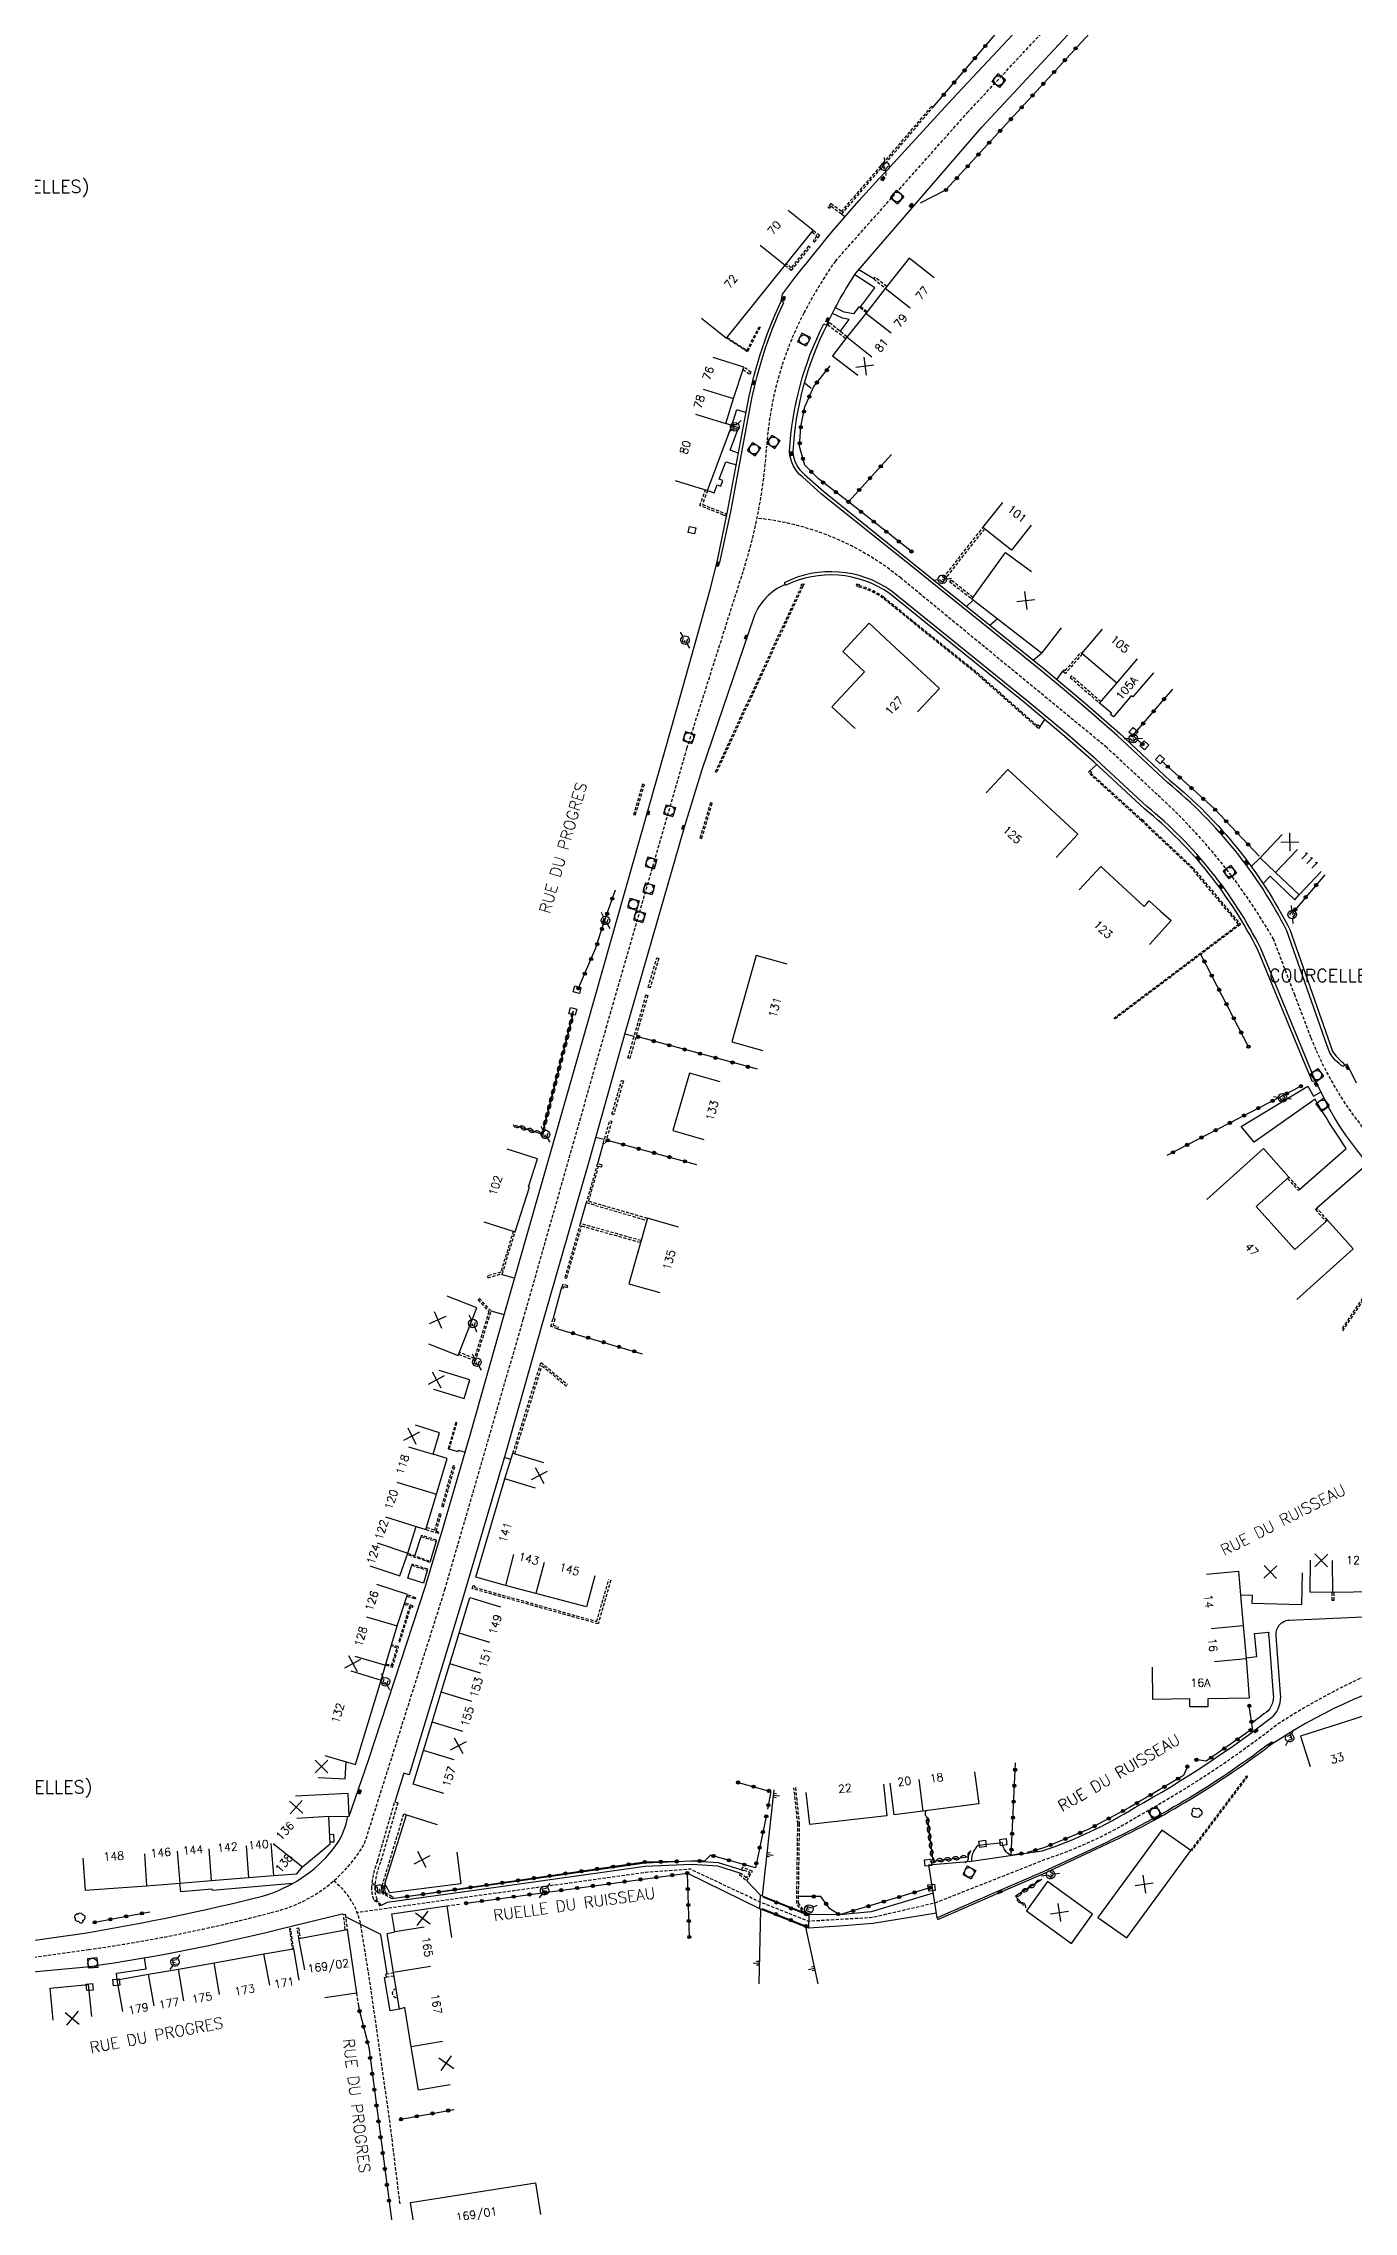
# Model space of a CAD drawing. Header units: millimetres. Extents: x 150000 to 151001, y 125999 to 127001.
# Drawn here: x 150544.7 to 150749.5, y 126170.7 to 126509.4 of the extents above; entities that cross this region are included whole.
import ezdxf
from ezdxf.enums import TextEntityAlignment as Align

# ---------------------------------------------------------------- set-up
doc = ezdxf.new("R2010")
doc.units = ezdxf.units.MM
doc.linetypes.add('DASHED', pattern=[0.75, 0.5, -0.25])
doc.layers.get('0').update_dxf_attribs({"linetype": 'CONTINUOUS'})
for name, color, linetype in [('W0001', 6, 'DASHED'), ('W0008', 7, 'CONTINUOUS'), ('W0100', 7, 'CONTINUOUS'), ('W0112', 1, 'DASHED'), ('W0211', 2, 'CONTINUOUS'), ('W0300', 7, 'CONTINUOUS'), ('W0310', 3, 'CONTINUOUS'), ('W0322', 7, 'CONTINUOUS'), ('W0334', 7, 'CONTINUOUS'), ('W0400', 7, 'CONTINUOUS'), ('W0420', 7, 'CONTINUOUS'), ('W0471', 7, 'CONTINUOUS'), ('W0980', 7, 'CONTINUOUS'), ('W0989', 7, 'CONTINUOUS'), ('W0991', 7, 'CONTINUOUS'), ('W1102', 7, 'CONTINUOUS')]:
    doc.layers.add(name, color=color, linetype=linetype)
doc.styles.get("Standard").update_dxf_attribs({"font": 'romans.shx', "width": 0.85})

# ---------------------------------------------------------------- blocks, each defined once
blk = doc.blocks.new('t991o')
at = {"color": 0, "linetype": 'Continuous'}
for p, q in [((-1, 1), (1, -1)), ((-1, -1), (1, 1))]:
    blk.add_line(p, q, dxfattribs=at)
blk = doc.blocks.new('t322o')
at = {"color": 0, "linetype": 'Continuous'}
for radius in [0.25, 0.15]:
    blk.add_circle((0, 0), radius, dxfattribs=at)
blk = doc.blocks.new('T471')
for p, q in [((-0.333334, 0.333334), (-0.333334, -0.333334)), ((-0.333334, 0.333334), (0.333334, 0.333334)), ((-0.333334, 0), (0, 0)), ((0.500001, 0.500001), (1.000002, 1.000002)), ((-0.500001, -0.500001), (-1.000002, -1.000002)), ((-0.333334, -0.333334), (0.333334, -0.333334))]:
    blk.add_line(p, q)
blk.add_ellipse((0, 0), major_axis=(0.471405, 0.471405), ratio=1, start_param=5.4977871438, end_param=11.780972451)
blk = doc.blocks.new('T420')
for p, q in [((0.75, 0.75), (-0.75, 0.75)), ((-0.75, 0.75), (-0.75, -0.75)), ((0.75, 0.75), (0.75, -0.75)), ((0.75, -0.75), (-0.75, -0.75))]:
    blk.add_line(p, q)
blk.add_ellipse((0, 0), major_axis=(-0.53, 0.53), ratio=1, start_param=3.926991, end_param=10.210176)
blk = doc.blocks.new('t112o')
at = {"color": 0, "linetype": 'Continuous'}
for p, q in [((-0.5, 0.5), (0.5, 0.5)), ((-0.5, -0.5), (-0.5, 0.5)), ((0.5, 0.5), (0.5, -0.5)), ((0.5, -0.5), (-0.5, -0.5))]:
    blk.add_line(p, q, dxfattribs=at)
blk = doc.blocks.new('T400')
for p, q in [((-0.15, 0.3), (0.15, 0.3)), ((-0.15, -0.25), (-0.15, 0.3)), ((-0.15, 0.15), (0.15, 0.15)), ((-0.15, 0), (0.15, 0)), ((0.15, 0.3), (0.15, -0.25)), ((-0.15, -0.15), (0.15, -0.15)), ((-0.15, -0.25), (-0.15, -0.3)), ((-0.15, -0.3), (0.15, -0.3)), ((0.15, -0.3), (0.15, -0.25))]:
    blk.add_line(p, q)
blk = doc.blocks.new('T300')
for p, q in [((-0.8, 0.51), (-0.86, 0.34)), ((-0.86, 0.34), (-0.86, 0.17)), ((-0.86, 0.17), (-0.74, 0.06)), ((-0.69, 0.63), (-0.8, 0.51)), ((-0.8, -0.06), (-0.74, 0.06)), ((-0.74, 0.06), (-0.69, 0.11)), ((-0.57, 0.69), (-0.69, 0.63)), ((-0.46, 0.69), (-0.57, 0.69)), ((-0.29, 0.63), (-0.46, 0.69)), ((-0.29, 0.63), (-0.17, 0.74)), ((-0.23, 0.57), (-0.29, 0.63)), ((-0.17, 0.74), (-0.06, 0.8)), ((-0.06, 0.8), (0.06, 0.8)), ((0.06, 0.8), (0.23, 0.74)), ((0.23, 0.74), (0.34, 0.63)), ((0.34, 0.63), (0.4, 0.51)), ((0.46, 0.46), (0.34, 0.46)), ((0.4, 0.51), (0.4, 0.46)), ((0.57, 0.4), (0.46, 0.46)), ((0.57, 0.4), (0.69, 0.29)), ((0.69, 0.29), (0.74, 0.17)), ((0.74, 0.06), (0.69, -0.17)), ((0.74, 0.17), (0.74, 0.06)), ((-0.8, -0.17), (-0.8, -0.06)), ((-0.8, -0.23), (-0.8, -0.17)), ((-0.74, -0.34), (-0.8, -0.23)), ((-0.69, -0.4), (-0.74, -0.34)), ((-0.51, -0.46), (-0.69, -0.4)), ((-0.4, -0.46), (-0.51, -0.46)), ((-0.4, -0.46), (-0.34, -0.46)), ((-0.34, -0.46), (-0.34, -0.4)), ((-0.34, -0.51), (-0.34, -0.46)), ((-0.29, -0.63), (-0.34, -0.51)), ((-0.17, -0.74), (-0.29, -0.63)), ((-0.06, -0.8), (-0.17, -0.74)), ((0.06, -0.8), (-0.06, -0.8)), ((0.17, -0.74), (0.06, -0.8)), ((0.23, -0.69), (0.17, -0.74)), ((0.29, -0.46), (0.23, -0.46)), ((0.29, -0.63), (0.23, -0.69)), ((0.46, -0.4), (0.29, -0.46)), ((0.34, -0.51), (0.29, -0.63)), ((0.34, -0.51), (0.34, -0.46)), ((0.57, -0.34), (0.46, -0.4)), ((0.63, -0.29), (0.57, -0.34)), ((0.69, -0.17), (0.63, -0.29))]:
    blk.add_line(p, q)
blk = doc.blocks.new('t211o')
at = {"color": 0, "linetype": 'Continuous'}
for p, q in [((-0.29, 0.5), (-0.29, 0)), ((0, 1), (0, 0)), ((0.29, 0.5), (0.29, 0))]:
    blk.add_line(p, q, dxfattribs=at)
blk = doc.blocks.new('t310o')
at = {"color": 0, "linetype": 'Continuous'}
for centre, start, end in [((-0.5, 0.38), 216.8699, 323.1304), ((0.5, -0.37), 36.8699, 143.1303)]:
    blk.add_arc(centre, 0.625, start, end, dxfattribs=at)

msp = doc.modelspace()

# ---------------------------------------------------------------- linework, layer by layer
at = {"layer": 'W0001'}
for points in [[(150466.58, 126198.68), (150483.68, 126201.4), (150518.51, 126207.61), (150522.64, 126208.48), (150539.49, 126209.91), (150551.77, 126211.63, 0.030265), (150580.27, 126217.4, 0.210254), (150594.92, 126228.22), (150607.47, 126267.87), (150619.71, 126310.09), (150632.68, 126355.61), (150645.28, 126399.28), (150654.12, 126427.08, 0.061287), (150657.73, 126446.32, -0.104022), (150663.54, 126467.27, -0.034084), (150668.48, 126475.4), (150689.07, 126498.53), (150711.35, 126522.45)], [(150750.84, 126340.09, -0.065885), (150743.61, 126352.1, -0.005409), (150742.79, 126354.09), (150740.3, 126360.65), (150736.97, 126369.4, 0.078925), (150718.77, 126392.05), (150710.88, 126399.41), (150678.74, 126425.84, 0.147382), (150656.25, 126435.23, 2.824567)]]:
    msp.add_lwpolyline(points, format="xyb", dxfattribs=at)
at = {"layer": 'W0001', "flags": 128}
for points in [[(150919.75, 126272.1), (150891.16, 126270.11, 0.034546), (150867.85, 126267.13, -0.035656), (150844.34, 126263.69), (150811.32, 126262.8), (150788.2, 126262.3), (150775.73, 126260.99, 0.035806), (150759.53, 126257.74, 0.055581), (150737.82, 126246.99, -0.038568), (150716, 126232.57, -0.058574), (150701.11, 126225.63), (150684.01, 126218.88), (150674.21, 126216.62), (150664.3, 126216.04), (150656.73, 126219.04), (150645.83, 126224.19), (150638.9, 126223.67), (150610.65, 126219.76), (150593.77, 126217.4)], [(150600.45, 126171.92), (150598.85, 126184.89), (150595.7, 126206.9), (150594.37, 126215.15, 0.18996), (150590.09, 126222.35, 1.900411)]]:
    msp.add_lwpolyline(points, format="xyb", dxfattribs=at)
at = {"layer": 'W0008'}
for points in [[(150592.49, 126232.46), (150595.5, 126241.23), (150604.46, 126268.53), (150606.12, 126273.99), (150606.99, 126276.81), (150611.45, 126292.17), (150616.74, 126310.78), (150624.22, 126336.98), (150629.72, 126356.31), (150639.2, 126389.65), (150642.92, 126402.67), (150647.31, 126418.24), (150648.91, 126424.08), (150649.98, 126428.43), (150650.44, 126428.33), (150652.12, 126436.2), (150655.08, 126452.01, -0.066552), (150660.41, 126468.93), (150659.98, 126469.12), (150660.2, 126470.22, -0.027494), (150676.41, 126489.45), (150686.76, 126500.74), (150709.46, 126525.03)], [(150749.89, 126346.99), (150748.47, 126349.94), (150747.77, 126349.6, -0.108841), (150745.73, 126351.7), (150745.33, 126352.82), (150739.02, 126370.77, 0.104784), (150720.42, 126393.89), (150712.52, 126401.29), (150707.21, 126405.92), (150701.04, 126411.08), (150679.79, 126428.19), (150666.33, 126439), (150663.32, 126441.68, -0.213912), (150661.32, 126445.64, -0.10376), (150666.67, 126465.61), (150667.12, 126465.39, -0.038696), (150671.68, 126473.52), (150691.38, 126496.32), (150713.24, 126519.87)], [(150762.68, 126324.58, -0.114764), (150745.72, 126342.86), (150743.47, 126347.41), (150741.82, 126351.34), (150734.93, 126368.02, 0.105983), (150717.12, 126390.22), (150709.23, 126397.52), (150704.65, 126401.53), (150698.46, 126406.72), (150677.18, 126423.9, 0.27502), (150660.47, 126425.15), (150660.61, 126424.85, 0.210154), (150655.73, 126419.75), (150647.63, 126395.9), (150644.94, 126387.3), (150635.65, 126354.92), (150629.88, 126334.53), (150622.68, 126309.4), (150616.94, 126289.12), (150610.39, 126266.91), (150601.86, 126238.93), (150601.05, 126239.19), (150599.63, 126234.71)], [(150760.4, 126254.66, 0.07767), (150736.26, 126243.44), (150736.11, 126243.67, -0.054371), (150709.17, 126227.6), (150700.95, 126223.75), (150693.43, 126220.52), (150684.37, 126216.59), (150683.07, 126224.89), (150689.73, 126225.43), (150700.78, 126227.03, 0.058239), (150715.27, 126233.82, 0.038466), (150736.86, 126248.07, 0.221514), (150738.03, 126251.59), (150737.33, 126260.64, -0.420605), (150739.38, 126263.1), (150762.55, 126264.11)], [(150539.34, 126211.99), (150541.57, 126212.82), (150551.5, 126214.26, 0.019589), (150578.97, 126219.98, 0.153), (150589.94, 126227.24, 0.131681), (150592.28, 126232.46)], [(150539.63, 126207.85), (150552.04, 126209, 0.025694), (150581.57, 126214.82), (150591.42, 126217.23), (150591.63, 126217.1)]]:
    msp.add_lwpolyline(points, format="xyb", dxfattribs=at)
at = {"layer": 'W0008', "flags": 128}
for points in [[(150656.67, 126217.97), (150645.33, 126223.58)], [(150656.8, 126220.11), (150654.62, 126222.37)]]:
    msp.add_lwpolyline(points, dxfattribs=at)
at = {"layer": 'W0008'}
for points in [[(150683.77, 126220.46), (150674.08, 126217.55), (150669.13, 126217.04), (150664.33, 126217.09)], [(150684.26, 126217.31), (150674.34, 126215.7), (150669.1, 126215.27), (150664.27, 126214.98)]]:
    msp.add_lwpolyline(points, dxfattribs=at)
at = {"layer": 'W0100'}
for points in [[(150647.56, 126466.49), (150651.46, 126463.36), (150660.61, 126474.75), (150665, 126480.18), (150661.11, 126483.32)], [(150683.91, 126472.76), (150679.98, 126475.86), (150676.25, 126471.12), (150673.24, 126467.22), (150670.25, 126463.5), (150668.03, 126460.62), (150671.99, 126457.56)], [(150643.42, 126441.12), (150648.51, 126439.56), (150652.3, 126449.7), (150651.38, 126450.01), (150652.58, 126453.94), (150654.15, 126458.83), (150649.39, 126460.36)], [(150703.76, 126418.08), (150700.69, 126414.14), (150689.8, 126422.6), (150695.06, 126429.85), (150699.1, 126426.92)], [(150718.18, 126411.1), (150714.93, 126407.3), (150714.72, 126407.47), (150711.94, 126404.22), (150711.49, 126404.59), (150711.63, 126404.76), (150709.76, 126406.33), (150712.43, 126409.44), (150706.98, 126414.1), (150710.23, 126417.9)], [(150738.29, 126385.81), (150734.83, 126382.2), (150737.23, 126379.89), (150740.97, 126376.39), (150744.39, 126380.04)], [(150660.94, 126365.56), (150656.12, 126366.92), (150652.32, 126353.43), (150657.13, 126352.07)], [(150650.49, 126347.18), (150645.68, 126348.56), (150643.1, 126339.57), (150647.91, 126338.19)], [(150613.54, 126325.31), (150618.43, 126323.75), (150620.67, 126330.75), (150620.54, 126330.79), (150621.93, 126335.15), (150617.17, 126336.67)], [(150740.56, 126313.17), (150749.4, 126321.12), (150745.38, 126325.59), (150740.26, 126320.99), (150734.23, 126327.69), (150739.35, 126332.29), (150735.35, 126336.75), (150726.51, 126328.81)], [(150643.94, 126324.5), (150639.13, 126325.87), (150636.21, 126315.62), (150641.02, 126314.25)], [(150604.88, 126306.27), (150609.54, 126304.44), (150612.46, 126311.9), (150607.8, 126313.72)], [(150605.69, 126299.19), (150610.48, 126297.73), (150611.36, 126300.64), (150606.58, 126302.1)], [(150595.71, 126271.6), (150600.44, 126269.99), (150601.65, 126273.54), (150602.98, 126277.71), (150604.49, 126277.26), (150606.15, 126282.77), (150607.8, 126288.36), (150605.64, 126289), (150606.62, 126292.33), (150602.85, 126293.56)], [(150630.87, 126269.99), (150629.6, 126265.15), (150621.68, 126267.24), (150616.92, 126268.48), (150612.27, 126269.82), (150616.84, 126285.15), (150618.09, 126289.17), (150622.87, 126287.7)], [(150741.43, 126270.5), (150741.33, 126265.5), (150733.6, 126265.67), (150733.63, 126266.93), (150731.78, 126266.97), (150732.19, 126262.23), (150732.68, 126257.11), (150733.12, 126250.9), (150726.65, 126250.82), (150726.67, 126249.57), (150723.86, 126249.54), (150723.84, 126250.79), (150718.1, 126250.72), (150718.04, 126255.72)], [(150762.27, 126272.59), (150762.29, 126267.59), (150757.98, 126267.57), (150752.72, 126267.51), (150746.15, 126267.41), (150742.65, 126267.45), (150742.71, 126272.45)], [(150587.65, 126238.52), (150591.9, 126238.28), (150592.05, 126240.94), (150593.49, 126240.53), (150597.52, 126253.73), (150598.2, 126256.07), (150600.02, 126262.18), (150601.61, 126267.11), (150596.85, 126268.65)], [(150607.28, 126236.01), (150602.51, 126237.48), (150604.13, 126242.74), (150605.46, 126247.14), (150606.89, 126251.85), (150608.25, 126256.26), (150609.69, 126261.05), (150611.36, 126266.62), (150616.15, 126265.19)], [(150792.84, 126243.03), (150797.64, 126244.45), (150796.49, 126248.3), (150798.19, 126248.89), (150797.17, 126251.85), (150797.61, 126252), (150796.96, 126254.25), (150797.73, 126254.37), (150796.61, 126257.93), (150793.54, 126256.87), (150788.97, 126255.3), (150785.59, 126254.15), (150780.64, 126252.48), (150774.91, 126250.63), (150769.77, 126249.02), (150764.33, 126247.17), (150762.79, 126251.99), (150749.51, 126247.61), (150741.16, 126244.98), (150742.66, 126240.21)], [(150550.91, 126225.9), (150551.26, 126220.91), (150560.86, 126221.57), (150566.02, 126222.01), (150570.96, 126222.41), (150576.78, 126222.87), (150580.69, 126223.2), (150584.32, 126223.46), (150585.19, 126224.55), (150589.54, 126228.15), (150589.31, 126232.4), (150592.49, 126232.46), (150592.37, 126236.02), (150584.14, 126235.59)], [(150676, 126237.47), (150676.54, 126232.5), (150664.47, 126231.19), (150663.93, 126236.16)], [(150690.23, 126239.37), (150690.9, 126234.42), (150682.16, 126233.24), (150677.65, 126232.66), (150677.02, 126237.62)], [(150609.33, 126226.86), (150609.95, 126221.89), (150598.87, 126220.51), (150598.1, 126221.9), (150601.47, 126232.68), (150606.24, 126231.18)], [(150608.26, 126190.49), (150603.34, 126189.65), (150602.18, 126196.45), (150601.18, 126202.59), (150600.35, 126202.34), (150599.42, 126208.06), (150598.43, 126214.15), (150599.62, 126214.38), (150599.19, 126217.23), (150607.76, 126218.47), (150608.48, 126213.53)], [(150585.56, 126208.45), (150584.65, 126213.37), (150592.18, 126214.77), (150593.65, 126204.84), (150588.7, 126204.1)], [(150557.13, 126201.98), (150556.25, 126206.9), (150561.15, 126207.77), (150565.86, 126208.57), (150571.4, 126209.54), (150579.18, 126210.97), (150583.82, 126211.76), (150584.66, 126206.83)], [(150546.26, 126200.61), (150545.78, 126205.59), (150551.74, 126206.16), (150552.22, 126201.18)], [(150608.11, 126166.02), (150603.17, 126165.24), (150602.08, 126172.14), (150621.64, 126175.18), (150622.41, 126170.23)]]:
    msp.add_lwpolyline(points, dxfattribs=at)
at = {"layer": 'W0100', "flags": 128}
for points in [[(150699.09, 126434.16), (150695.99, 126430.23), (150691.54, 126433.76), (150694.64, 126437.68)], [(150681.33, 126404.97), (150684.72, 126408.64), (150677.14, 126415.64), (150673.73, 126418.81), (150672.07, 126417.04), (150669.64, 126414.42), (150673.04, 126411.25), (150667.94, 126405.78), (150671.59, 126402.36)], [(150702.95, 126382.21), (150706.34, 126385.89), (150702.85, 126389.1), (150695.42, 126396), (150692.02, 126392.34)], [(150706.58, 126377.17), (150709.98, 126380.84), (150716.7, 126374.59), (150717.13, 126375.04), (150717.53, 126375.47), (150719.3, 126373.83), (150720.92, 126372.37), (150717.56, 126368.66)]]:
    msp.add_lwpolyline(points, dxfattribs=at)
at = {"layer": 'W0100'}
for points in [[(150714, 126213.44), (150724.01, 126227.1), (150719.48, 126230.28), (150709.47, 126216.62)], [(150705.36, 126212.57), (150708.65, 126217.14), (150701.62, 126222.25), (150698.33, 126217.68)]]:
    msp.add_lwpolyline(points, close=True, dxfattribs=at)
at = {"layer": 'W0112'}
for points in [[(150683.47, 126499.56), (150676.04, 126490.84), (150669.41, 126483.16), (150667.75, 126484.39), (150667.32, 126483.85), (150667.55, 126483.67), (150667.81, 126483.98), (150669.46, 126482.75), (150676.27, 126490.65), (150683.7, 126499.37)], [(150649.72, 126395.61), (150663.2, 126424.66), (150663.17, 126424.95), (150663.55, 126424.97), (150663.56, 126424.77), (150663.39, 126424.76), (150663.4, 126424.62), (150649.9, 126395.53)], [(150638.35, 126393.66), (150636.95, 126388.97), (150637.23, 126388.88), (150638.63, 126393.58)], [(150647.59, 126385.19), (150649.24, 126390.71), (150648.96, 126390.79), (150647.31, 126385.28)], [(150640.87, 126366.47), (150639.53, 126361.87), (150639.24, 126361.96), (150640.58, 126366.55)], [(150639.16, 126360.66), (150636.35, 126350.83), (150636.06, 126350.91), (150638.88, 126360.75)], [(150633.54, 126342.14), (150635.07, 126347.41), (150635.35, 126347.32), (150633.83, 126342.05)], [(150633.54, 126341.03), (150632.47, 126337.48), (150632.18, 126337.57), (150633.25, 126341.11)], [(150625.99, 126314.94), (150626.07, 126315.19), (150626.57, 126315.03), (150626.66, 126315.32), (150625.87, 126315.56), (150625.7, 126315.04)], [(150625.07, 126308.62), (150624.02, 126308.96), (150624.37, 126310.25), (150624.65, 126310.17), (150624.38, 126309.16), (150625.16, 126308.91)], [(150609.15, 126293.96), (150607.98, 126289.87), (150608.17, 126289.82), (150609.34, 126293.91)], [(150608.73, 126287.21), (150606.95, 126280.87), (150607.23, 126280.79), (150609.02, 126287.13)], [(150603.73, 126276.14), (150606.08, 126275.43), (150606.14, 126275.6), (150603.79, 126276.32)], [(150602.28, 126271.66), (150604.71, 126270.87), (150604.77, 126271.05), (150602.33, 126271.84)], [(150732.87, 126238.67), (150724.11, 126227.03), (150724.01, 126227.1), (150732.78, 126238.75)], [(150653.57, 126223.59), (150653.48, 126223.35), (150654.62, 126222.37), (150655.54, 126223.87), (150653.94, 126224.45), (150653.78, 126224.08), (150654.06, 126223.96), (150654.1, 126224.07), (150655.1, 126223.71), (150654.55, 126222.83), (150653.84, 126223.44), (150653.85, 126223.48)]]:
    msp.add_lwpolyline(points, close=True, dxfattribs=at)
for points in [[(150664.81, 126479.95), (150665.6, 126479.33), (150664.99, 126478.56), (150665.22, 126478.37), (150666.03, 126479.37), (150665, 126480.18)], [(150660.62, 126474.75), (150661.63, 126473.93), (150664.53, 126477.54), (150664.3, 126477.73), (150661.59, 126474.35), (150660.8, 126474.98)], [(150676.49, 126471.42), (150674.65, 126472.86), (150674.46, 126472.63), (150676.3, 126471.18)], [(150673.33, 126467.33), (150672.31, 126468.14), (150672.44, 126468.3), (150673.46, 126467.51)], [(150651.56, 126463.48), (150654.66, 126461.42), (150656.56, 126465.14), (150656.7, 126465.07), (150654.72, 126461.2), (150651.46, 126463.36)], [(150670.29, 126463.55), (150667.48, 126465.8), (150667.26, 126465.49), (150670.1, 126463.3)], [(150654.04, 126458.47), (150655.11, 126457.73), (150655.33, 126458.01), (150654.15, 126458.83)], [(150648.51, 126439.56), (150647.7, 126437.39), (150651.4, 126435.91), (150651.31, 126435.6), (150651, 126435.72), (150647.28, 126437.21), (150648.19, 126439.66)], [(150691.77, 126433.57), (150685.6, 126425.77), (150685.36, 126425.96), (150691.54, 126433.76)], [(150689.98, 126422.84), (150686.5, 126425.59), (150686.31, 126425.36), (150689.8, 126422.6)], [(150707.06, 126414.03), (150704.43, 126410.99), (150704.03, 126411.31), (150704.21, 126411.54), (150704.39, 126411.4), (150706.83, 126414.23), (150706.98, 126414.1)], [(150709.96, 126406.55), (150705.35, 126410.6), (150705.15, 126410.37), (150709.76, 126406.33)], [(150711.96, 126357.1), (150731.48, 126371.79), (150724.21, 126380.49), (150716.31, 126387.94), (150707.98, 126395.5), (150708.24, 126395.79), (150708.54, 126395.53), (150708.41, 126395.38), (150716.44, 126388.09), (150724.35, 126380.63), (150731.76, 126371.76), (150712.08, 126356.94)], [(150639.12, 126325.83), (150629.93, 126328.52), (150631.48, 126334), (150631.95, 126333.88), (150632.03, 126334.17), (150631.28, 126334.37), (150629.56, 126328.31), (150639.04, 126325.54)], [(150739.13, 126332.09), (150740.82, 126330.21), (150741.04, 126330.41), (150739.35, 126332.29)], [(150638.14, 126322.38), (150628.61, 126325.04), (150626.2, 126316.59), (150626.49, 126316.5), (150628.82, 126324.67), (150638.06, 126322.09)], [(150745.38, 126325.59), (150743.72, 126327.43), (150743.49, 126327.23), (150745.15, 126325.39)], [(150747.77, 126308.31), (150758.65, 126324.47), (150758.39, 126324.61), (150747.53, 126308.48)], [(150618.15, 126323.84), (150616.2, 126317.45), (150614.1, 126316.87), (150614.18, 126316.58), (150616.44, 126317.21), (150618.43, 126323.75)], [(150609.61, 126304.63), (150612.25, 126303.58), (150614.68, 126311.35), (150612.87, 126313.35), (150612.64, 126313.15), (150614.34, 126311.27), (150612.06, 126303.98), (150609.72, 126304.91)], [(150618.09, 126289.17), (150622.47, 126303.34), (150626.64, 126299.89)], [(150618.38, 126289.09), (150622.63, 126302.82), (150626.55, 126299.58)], [(150604.49, 126277.26), (150606.04, 126276.8), (150606.04, 126276.82), (150606.46, 126276.69), (150606.51, 126276.86), (150606.09, 126276.98), (150606.87, 126279.64), (150606.59, 126279.72), (150605.83, 126277.17), (150604.58, 126277.55)], [(150601.65, 126273.54), (150605.18, 126272.27), (150605.12, 126272.11), (150601.58, 126273.32)], [(150601.52, 126266.84), (150602.87, 126266.4), (150602.93, 126266.59), (150601.58, 126267.02)], [(150633.37, 126269.33), (150631.4, 126262.51), (150611.74, 126268), (150611.86, 126268.5), (150612.16, 126268.43), (150612.1, 126268.21), (150631.19, 126262.88), (150633.08, 126269.42)], [(150746.36, 126267.41), (150746.38, 126266.15), (150746.1, 126266.16), (150746.08, 126267.41)], [(150601.11, 126265.59), (150601.96, 126265.28), (150600.25, 126259.78), (150600.44, 126259.72), (150602.15, 126265.21), (150602.44, 126265.11), (150602.51, 126265.3), (150601.18, 126265.78)], [(150598.2, 126256.06), (150599.28, 126255.77), (150600.22, 126258.91), (150599.14, 126259.23)], [(150598.25, 126256.25), (150599.14, 126256.02), (150599.97, 126258.78), (150599.08, 126259.04)], [(150662.22, 126236.93), (150662.83, 126231.31), (150662.65, 126218.91), (150663.64, 126217.49), (150663.29, 126217.61), (150662.43, 126218.84), (150662.61, 126231.3), (150662, 126236.9)], [(150598.1, 126221.9), (150598, 126221.58), (150598.14, 126220.52), (150599.37, 126219.86), (150599.22, 126219.58), (150597.84, 126220.31), (150597.67, 126221.61), (150601.04, 126232.81), (150601.47, 126232.68)], [(150591.9, 126214.72), (150591.63, 126217.1), (150591.9, 126217.15), (150592.18, 126214.77)], [(150607.76, 126218.47), (150609.77, 126218.72)], [(150583.82, 126211.76), (150583.36, 126214.91), (150583.17, 126214.86), (150583.62, 126211.73)], [(150584.65, 126213.37), (150584.38, 126214.97), (150584.59, 126215.01), (150584.86, 126213.41)], [(150565.31, 126210.36), (150565.53, 126210.39)], [(150599.51, 126207.5), (150598.33, 126207.31), (150598.25, 126207.82), (150599.43, 126208.01)], [(150593.65, 126204.84), (150593.9, 126203.08)]]:
    msp.add_lwpolyline(points, dxfattribs=at)
for points in [[(150700.19, 126402.39), (150690.49, 126410.96), (150675.91, 126422.72, 0.106371), (150671.9, 126424.53), (150671.95, 126424.74), (150671.77, 126424.79), (150671.83, 126424.98), (150672.19, 126424.87), (150672.14, 126424.68, -0.101585), (150676.03, 126422.88), (150690.62, 126411.11), (150700.05, 126402.79), (150700.17, 126402.93), (150700.45, 126402.68), (150700.19, 126402.39)], [(150599.84, 126205.5, 1.03397), (150600.06, 126204.15, 1.03397)]]:
    msp.add_lwpolyline(points, format="xyb", dxfattribs=at)
msp.add_lwpolyline([(150596.43, 126219.26, -0.135879), (150596.01, 126221.43, -0.080453), (150596.92, 126225.44), (150599.63, 126234.71), (150600.11, 126234.57), (150597.39, 126225.27, 0.080952), (150596.51, 126221.4, 0.135879), (150596.88, 126219.48), (150596.68, 126219.38, -0.156776), (150597.51, 126218.5), (150597.3, 126218.44, 0.180364)], format="xyb", close=True, dxfattribs=at)
at = {"layer": 'W0211'}
for points in [[(150681.76, 126484.47), (150685.76, 126486.51)], [(150658.86, 126236.56), (150657.03, 126220.02)], [(150656.57, 126206.26), (150656.84, 126217.91)], [(150665.81, 126206.26), (150663.88, 126215.13)]]:
    msp.add_lwpolyline(points, dxfattribs=at)
at = {"layer": 'W0310'}
for points in [[(150618.37, 126340.41), (150622.67, 126339.03), (150627.53, 126357.95)], [(150682.8, 126232.32), (150683.68, 126225.45), (150689.19, 126226.11), (150689.6, 126226.88)], [(150700.76, 126222.55), (150696.64, 126219.97), (150697.9, 126218.53)]]:
    msp.add_lwpolyline(points, dxfattribs=at)
at = {"layer": 'W0322'}
for points in [[(150685.76, 126486.51), (150714.07, 126517.41), (150724.46, 126528.68)], [(150683.7, 126499.37), (150699.03, 126517.35), (150689.76, 126522.23), (150690.26, 126523.13)], [(150680.36, 126430.04), (150670.52, 126437.79), (150665.82, 126441.37), (150663.7, 126443.5), (150662.87, 126446.41), (150663.09, 126449.48), (150663.72, 126452.65), (150665.11, 126455.82), (150667.66, 126459.02)], [(150670.52, 126437.79), (150677.23, 126445.16)], [(150716.46, 126399.93), (150714.94, 126401.28), (150721.2, 126408.52)], [(150719.42, 126397.31), (150727.64, 126389.87), (150734.72, 126382.45)], [(150744.94, 126379.52), (150739.93, 126373.61)], [(150628.33, 126361.79), (150631.07, 126368.11), (150632.31, 126372), (150634.1, 126377.2)], [(150733.04, 126352.67), (150725.57, 126367.1)], [(150656.3, 126349.14), (150637.45, 126354.27)], [(150720.31, 126335.71), (150741.23, 126346.51)], [(150632.66, 126338.11), (150646.76, 126334.29)], [(150625.07, 126308.62), (150638.3, 126304.71)], [(150733.69, 126245.93), (150733.15, 126249.7)], [(150733.66, 126246.12), (150726.42, 126241.06), (150724.7, 126241.31)], [(150697.53, 126226.63), (150695.95, 126226.35), (150696.61, 126240.82)], [(150723.48, 126240.22), (150722.89, 126238.83), (150714.42, 126233.81), (150707.99, 126230.37), (150701.04, 126227.54), (150698.46, 126226.79)], [(150653.27, 126237.74), (150658.4, 126236.34), (150657.88, 126233.55)], [(150657.67, 126232.44), (150655.98, 126224.42), (150648.97, 126226.37), (150648.1, 126225.49), (150646.07, 126225.44)], [(150643.69, 126225.4), (150638.64, 126225.3), (150599.22, 126219.58)], [(150610.78, 126218.88), (150645.33, 126223.58), (150645.65, 126213.59)], [(150663.9, 126217.13), (150657.17, 126219.8)], [(150683.23, 126221.28), (150669.13, 126217.04), (150667.62, 126217.99), (150666.19, 126219.91), (150662.67, 126219.92)], [(150552.74, 126215.89), (150561.36, 126217.52)], [(150663.85, 126215.31), (150657.1, 126217.98)], [(150594.13, 126202.02), (150595.55, 126196.38), (150599.75, 126164.7)], [(150600.6, 126185.13), (150608.92, 126186.65)]]:
    msp.add_lwpolyline(points, dxfattribs=at)
at = {"layer": 'W0334'}
for points in [[(150669.46, 126482.75), (150669.98, 126482.33)], [(150672.44, 126468.3), (150674.66, 126471.24), (150671.5, 126473.24)], [(150674.46, 126472.63), (150672.12, 126474.03)], [(150669.21, 126464.41), (150670.63, 126466.26), (150669.61, 126466.49), (150668, 126467.22)], [(150672.31, 126468.14), (150672.16, 126468.26), (150671.32, 126467.16), (150669.86, 126467.44), (150668.47, 126468.11)], [(150664.71, 126455.5), (150663.61, 126456.38)], [(150653.33, 126445.39), (150652.03, 126445.88), (150653.35, 126449.36), (150652.3, 126449.7), (150653.1, 126452.22), (150654.53, 126451.76)], [(150648.51, 126439.57), (150649.52, 126439.18), (150649.99, 126440.46), (150650.57, 126440.26), (150650.9, 126441.11), (150650.31, 126441.34), (150651.35, 126444.06), (150653, 126443.59)], [(150688.99, 126421.43), (150690.02, 126422.43)], [(150692.61, 126418.51), (150693.76, 126419.52)], [(150699.36, 126413.07), (150700.69, 126414.14)], [(150703.07, 126410.03), (150704.03, 126411.31)], [(150700.45, 126402.68), (150701.19, 126403.78)], [(150708.24, 126395.79), (150709.33, 126396.75)], [(150734.83, 126382.2), (150733.45, 126380.83)], [(150735.31, 126378.16), (150736.41, 126379.29), (150740.27, 126375.62), (150740.97, 126376.39)], [(150637.03, 126354.29), (150635.57, 126354.63)], [(150632.36, 126338.15), (150631, 126338.51)], [(150632.18, 126337.57), (150631.28, 126334.37)], [(150629.56, 126328.31), (150628.61, 126325.04)], [(150616.23, 126317.15), (150618.38, 126316.53)], [(150616.74, 126310.77), (150614.68, 126311.35)], [(150608.17, 126289.82), (150609.54, 126289.41), (150609.59, 126289.64), (150610.62, 126289.34)], [(150617.78, 126288.19), (150616.76, 126288.5)], [(150602.74, 126273.15), (150603.73, 126276.14)], [(150606.08, 126275.43), (150605.18, 126272.27)], [(150604.71, 126270.87), (150604.11, 126268.89), (150601.65, 126269.67), (150602.28, 126271.66)], [(150589.46, 126229.61), (150590.06, 126229.64), (150590.1, 126228.42), (150589.53, 126228.39)], [(150653.57, 126223.59), (150650.1, 126224.66), (150645.98, 126224.94), (150638.77, 126224.61), (150610.21, 126220.58), (150598.43, 126218.98), (150597.51, 126218.5)], [(150653.78, 126224.08), (150650.19, 126225.16), (150646.01, 126225.44), (150638.72, 126225.11), (150610.14, 126221.08), (150600.64, 126219.78)], [(150583.65, 126221.94), (150571.14, 126220.88), (150571.1, 126221.07), (150566.2, 126220.67), (150566.06, 126222.01)], [(150598.42, 126207.84), (150597.44, 126213.99), (150591.95, 126216.74)], [(150556.25, 126206.9), (150556.13, 126207.93), (150560.79, 126208.63), (150560.51, 126210.35)], [(150600.35, 126202.34), (150598.92, 126202.06), (150598.01, 126207.25), (150598.33, 126207.31)], [(150593.9, 126203.08), (150594.13, 126202.02)]]:
    msp.add_lwpolyline(points, dxfattribs=at)
for points in [[(150649.98, 126428.43), (150651.63, 126436.3), (150654.59, 126452.1, -0.065445), (150659.98, 126469.12)], [(150741.04, 126330.41), (150748.3, 126336.79, -0.015772), (150743.42, 126344.46), (150733.9, 126337.74), (150731.9, 126340.23), (150742.31, 126346.51), (150743.21, 126344.95), (150744.37, 126345.6)], [(150758.39, 126324.61), (150759.19, 126325.84, -0.061237), (150750.83, 126333.66), (150743.72, 126327.43)], [(150732.67, 126257.22), (150734.34, 126257.39), (150733.98, 126261), (150736.19, 126261.22, 0.050051), (150736.18, 126260.54), (150736.89, 126251.48, -0.216522), (150736.08, 126248.92, -0.004766), (150733.54, 126246.99)], [(150695.98, 126226.33, -0.291926), (150694.6, 126228.29), (150690.78, 126227.91, 0.219678), (150689.73, 126225.43)]]:
    msp.add_lwpolyline(points, format="xyb", dxfattribs=at)
at = {"layer": 'W0334', "flags": 128}
for points in [[(150667.12, 126465.39, 0.103628), (150661.82, 126445.64, 0.213199), (150663.65, 126442.06), (150666.66, 126439.38), (150680.11, 126428.58), (150701.35, 126411.47), (150707.54, 126406.3), (150712.85, 126401.67), (150720.75, 126394.26, -0.104852), (150739.48, 126370.97), (150745.79, 126353.01), (150746.18, 126351.92, 0.095538), (150747.81, 126350.18), (150748.03, 126349.73)], [(150743.47, 126347.41), (150743.02, 126347.2), (150741.36, 126351.15), (150734.47, 126367.81, 0.105961), (150716.79, 126389.84), (150708.9, 126397.14), (150704.33, 126401.15), (150698.14, 126406.34), (150676.88, 126423.5, 0.274739), (150660.69, 126424.71), (150660.61, 126424.85)], [(150684.37, 126216.59), (150684.48, 126216.34), (150693.54, 126220.26), (150701.06, 126223.5), (150709.28, 126227.35, 0.05386), (150736.26, 126243.44)]]:
    msp.add_lwpolyline(points, format="xyb", dxfattribs=at)
msp.add_lwpolyline([(150625.7, 126315.04), (150624.37, 126310.25)], dxfattribs=at)
at = {"layer": 'W0334'}
msp.add_lwpolyline([(150664.33, 126217.09), (150664.27, 126214.98), (150656.67, 126217.97), (150656.8, 126220.11)], close=True, dxfattribs=at)
at = {"layer": 'W1102'}
for p, q in [((150656.72, 126477.88), (150660.61, 126474.75)), ((150680.18, 126468.03), (150676.25, 126471.12)), ((150677.2, 126464.16), (150673.24, 126467.22)), ((150674.15, 126460.37), (150670.25, 126463.5)), ((150647.8, 126455.41), (150652.58, 126453.94)), ((150646.6, 126451.48), (150651.38, 126450.01)), ((150740.7, 126383.49), (150737.23, 126379.89)), ((150601.75, 126290.17), (150605.64, 126289)), ((150599.94, 126284.63), (150606.15, 126282.77)), ((150621.64, 126283.72), (150616.84, 126285.15)), ((150598.19, 126279.24), (150602.98, 126277.71)), ((150596.87, 126275.18), (150601.65, 126273.54)), ((150618.19, 126273.32), (150616.92, 126268.48)), ((150622.95, 126272.07), (150621.68, 126267.24)), ((150726.47, 126270.28), (150731.45, 126270.72)), ((150746.08, 126272.41), (150746.15, 126267.41)), ((150595.22, 126263.6), (150600.02, 126262.18)), ((150614.48, 126259.6), (150609.69, 126261.05)), ((150727.21, 126261.8), (150732.19, 126262.23)), ((150593.39, 126257.45), (150598.2, 126256.07)), ((150727.7, 126256.63), (150732.68, 126257.11)), ((150592.74, 126255.19), (150597.52, 126253.73)), ((150613.03, 126254.79), (150608.25, 126256.26)), ((150611.67, 126250.39), (150606.89, 126251.85)), ((150610.24, 126245.68), (150605.46, 126247.14)), ((150588.7, 126241.96), (150592.05, 126240.94)), ((150608.9, 126241.27), (150604.13, 126242.74)), ((150681.49, 126238.19), (150682.16, 126233.24)), ((150560.52, 126226.56), (150560.86, 126221.57)), ((150565.6, 126226.99), (150566.02, 126222.01)), ((150570.56, 126227.39), (150570.96, 126222.41)), ((150576.39, 126227.85), (150576.78, 126222.87)), ((150580.27, 126228.18), (150580.69, 126223.2)), ((150580.64, 126228.21), (150585.19, 126224.55)), ((150604.2, 126215.12), (150599.62, 126214.38)), ((150572.26, 126204.61), (150571.4, 126209.54)), ((150580.09, 126206.06), (150579.18, 126210.97)), ((150605.2, 126208.99), (150599.42, 126208.06)), ((150562.03, 126202.85), (150561.15, 126207.77)), ((150566.69, 126203.64), (150565.86, 126208.57)), ((150607.11, 126197.29), (150602.18, 126196.45))]:
    msp.add_line(p, q, dxfattribs=at)
at = {"layer": 'W1102', "flags": 128}
for points in [[(150712.43, 126409.44), (150715.68, 126413.24)], [(150731.45, 126270.72), (150731.78, 126266.97)], [(150589.31, 126232.4), (150584.32, 126232.13)]]:
    msp.add_lwpolyline(points, dxfattribs=at)

# ---------------------------------------------------------------- block references
at = {"layer": 'W0112'}
for p, rotation in [((150646.07, 126433.36), 77.96296661398709), ((150715.06, 126401.85), 137.229515366333), ((150716.77, 126399.77), 137.229515366333), ((150719.22, 126397.58), 137.229515366333), ((150628.11, 126361.58), 75.5900443773129), ((150627.45, 126358.19), 75.5900443773129), ((150691.48, 126228.16), 187.712657165676), ((150694.71, 126228.42), 187.712657165676), ((150682.96, 126225.21), 187.712657165676), ((150683.51, 126221.3), 187.712657165676), ((150551.96, 126205.76), 5.435433226690158), ((150556.12, 126206.52), 5.435433226690158)]:
    msp.add_blockref('t112o', p, dxfattribs=dict(at, rotation=rotation))
at = {"layer": 'W0211'}
for p, rotation in [((150658.77, 126235.7), 263.691208368975), ((150657.74, 126226.44), 263.691208368975), ((150656.64, 126209.52), 88.6591336188669), ((150665.27, 126208.74), 102.282989140727)]:
    msp.add_blockref('t211o', p, dxfattribs=dict(at, rotation=rotation))
at = {"layer": 'W0300'}
for p, rotation in [((150724.85, 126233), 213.729129095497), ((150550.5, 126216.55), 8.261152366804941)]:
    msp.add_blockref('T300', p, dxfattribs=dict(at, rotation=rotation))
at = {"layer": 'W0310'}
for p, rotation in [((150627.34, 126357.19), 75.5900443773129), ((150626.41, 126353.56), 75.5900443773129), ((150626.72, 126354.77), 75.5900443773129), ((150627.03, 126355.98), 75.5900443773129), ((150625.78, 126351.14), 75.5900443773129), ((150626.09, 126352.35), 75.5900443773129), ((150624.85, 126347.51), 75.5900443773129), ((150625.16, 126348.72), 75.5900443773129), ((150625.47, 126349.93), 75.5900443773129), ((150623.92, 126343.87), 75.5900443773129), ((150624.23, 126345.08), 75.5900443773129), ((150624.54, 126346.3), 75.5900443773129), ((150622.98, 126340.24), 75.5900443773129), ((150623.29, 126341.45), 75.5900443773129), ((150623.61, 126342.66), 75.5900443773129), ((150619.1, 126340.17), 162.301361565127), ((150620.29, 126339.79), 162.301361565127), ((150621.48, 126339.41), 162.301361565127), ((150682.8, 126232.32), 277.29363820827), ((150682.96, 126231.08), 277.29363820827), ((150683.12, 126229.84), 277.29363820827), ((150683.28, 126228.6), 277.29363820827), ((150683.44, 126227.36), 277.29363820827), ((150683.6, 126226.12), 277.29363820827), ((150684.25, 126225.52), 6.810564056140201), ((150685.49, 126225.67), 6.810564056140201), ((150686.73, 126225.82), 6.810564056140201), ((150687.98, 126225.97), 6.810564056140201), ((150689.21, 126226.13), 61.9613039632267), ((150699.7, 126221.88), 212.048885215238), ((150697.58, 126220.56), 212.048885215238), ((150697.55, 126218.92), 311.23943970383), ((150698.64, 126221.22), 212.048885215238)]:
    msp.add_blockref('t310o', p, dxfattribs=dict(at, rotation=rotation))
at = {"layer": 'W0322'}
for p, rotation in [((150690.28, 126507.09), 49.55356834452682), ((150691.9, 126508.99), 49.55356834452682), ((150704.34, 126506.79), 47.49630603005079), ((150706.03, 126508.63), 47.49630603005079), ((150687.03, 126503.28), 49.55356834452682), ((150688.66, 126505.18), 49.55356834452682), ((150702.65, 126504.94), 47.49630603005079), ((150685.41, 126501.38), 49.55356834452682), ((150699.28, 126501.26), 47.49630603005079), ((150700.96, 126503.1), 47.49630603005079), ((150695.9, 126497.57), 47.49630603005079), ((150697.59, 126499.41), 47.49630603005079), ((150692.52, 126493.89), 47.49630603005079), ((150694.21, 126495.73), 47.49630603005079), ((150689.14, 126490.2), 47.49630603005079), ((150690.83, 126492.04), 47.49630603005079), ((150685.76, 126486.51), 47.49630603005079), ((150687.45, 126488.36), 47.49630603005079), ((150665.59, 126456.42), 51.52233099963691), ((150667.14, 126458.37), 51.52233099963691), ((150664.41, 126454.23), 66.364736860804), ((150663.08, 126449.44), 85.9882343493501), ((150663.57, 126451.89), 78.62483332386209), ((150662.91, 126446.94), 85.9882343493501), ((150663.41, 126444.52), 105.927168408659), ((150664.72, 126442.48), 134.913711240888), ((150675.57, 126443.33), 47.635486968165), ((150666.56, 126440.81), 142.674768902298), ((150668.55, 126439.29), 142.674768902298), ((150672.2, 126439.64), 47.635486968165), ((150673.89, 126441.49), 47.635486968165), ((150670.52, 126437.79), 47.635486968165), ((150670.54, 126437.77), 141.753624736721), ((150672.5, 126436.23), 141.753624736721), ((150674.47, 126434.68), 141.753624736721), ((150676.43, 126433.13), 141.753624736721), ((150678.39, 126431.58), 141.753624736721), ((150680.36, 126430.04), 141.753624736721), ((150718.21, 126405.06), 49.16079173949213), ((150719.84, 126406.96), 49.16079173949213), ((150716.57, 126403.17), 49.16079173949213), ((150714.94, 126401.28), 49.16079173949213), ((150716.46, 126399.93), 138.3520700647631), ((150720.42, 126396.41), 317.835790473905), ((150722.27, 126394.73), 317.835790473905), ((150724.12, 126393.06), 317.835790473905), ((150725.98, 126391.38), 317.835790473905), ((150727.82, 126389.69), 313.643490187157), ((150729.54, 126387.88), 313.643490187157), ((150731.27, 126386.07), 313.643490187157), ((150732.99, 126384.26), 313.643490187157), ((150743.59, 126377.92), 229.6634740993581), ((150633.62, 126375.8), 70.9172630053724), ((150741.97, 126376.02), 229.6634740993581), ((150632.81, 126373.44), 70.9172630053724), ((150740.35, 126374.11), 229.6634740993581), ((150631.26, 126368.69), 72.41769652094409), ((150632.01, 126371.07), 72.41769652094409), ((150630.32, 126366.37), 66.5004731044323), ((150726.14, 126365.99), 117.392717711824), ((150628.33, 126361.79), 66.5004731044323), ((150629.32, 126364.08), 66.5004731044323), ((150727.29, 126363.77), 117.392717711824), ((150728.44, 126361.55), 117.392717711824), ((150729.59, 126359.33), 117.392717711824), ((150730.74, 126357.11), 117.392717711824), ((150731.89, 126354.89), 117.392717711824), ((150637.68, 126354.2), 164.77918589282), ((150640.1, 126353.55), 164.77918589282), ((150642.51, 126352.89), 164.77918589282), ((150644.92, 126352.23), 164.77918589282), ((150647.33, 126351.58), 164.77918589282), ((150649.74, 126350.92), 164.77918589282), ((150733.04, 126352.67), 117.392717711824), ((150652.39, 126350.2), 164.77918589282), ((150654.81, 126349.54), 164.77918589282), ((150736.79, 126344.21), 27.3094611264545), ((150739.01, 126345.36), 27.3094611264545), ((150741.23, 126346.51), 27.3094611264545), ((150730.12, 126340.77), 27.3094611264545), ((150732.34, 126341.92), 27.3094611264545), ((150734.57, 126343.07), 27.3094611264545), ((150632.91, 126338.04), 344.82071301868), ((150635.32, 126337.39), 344.82071301868), ((150723.46, 126337.33), 27.3094611264545), ((150725.68, 126338.48), 27.3094611264545), ((150727.9, 126339.62), 27.3094611264545), ((150637.74, 126336.73), 344.82071301868), ((150640.15, 126336.08), 344.82071301868), ((150642.56, 126335.43), 344.82071301868), ((150644.97, 126334.77), 344.82071301868), ((150721.24, 126336.18), 27.3094611264545), ((150627.47, 126307.91), 343.5151634487281), ((150629.86, 126307.21), 343.5151634487281), ((150632.26, 126306.5), 343.5151634487281), ((150634.66, 126305.79), 343.5151634487281), ((150637.06, 126305.08), 343.5151634487281), ((150733.15, 126249.7), 98.0939186878434), ((150733.35, 126245.9), 214.962683823196), ((150733.51, 126247.23), 98.0939186878434), ((150729.25, 126243.03), 214.962683823196), ((150731.3, 126244.47), 214.962683823196), ((150696.56, 126239.72), 87.3690636844425), ((150723.48, 126240.22), 246.967973742454), ((150724.89, 126241.28), 171.803176477193), ((150727.2, 126241.6), 214.962683823196), ((150653.27, 126237.74), 344.7275823318258), ((150655.68, 126237.08), 344.7275823318258), ((150658.09, 126236.42), 344.7275823318258), ((150696.44, 126237.22), 87.3690636844425), ((150717.74, 126235.78), 210.658342375242), ((150719.89, 126237.05), 210.658342375242), ((150722.04, 126238.33), 210.658342375242), ((150657.67, 126232.44), 258.0771110791697), ((150658, 126234.19), 259.3621857577168), ((150696.33, 126234.73), 87.3690636844425), ((150713.41, 126233.27), 208.13224097492), ((150715.59, 126234.5), 210.658342375242), ((150657.15, 126229.99), 258.0771110791697), ((150696.1, 126229.73), 87.3690636844425), ((150696.22, 126232.23), 87.3690636844425), ((150704.43, 126228.92), 202.16605765036), ((150706.74, 126229.86), 202.16605765036), ((150709, 126230.92), 208.13224097492), ((150711.21, 126232.09), 208.13224097492), ((150649.42, 126226.25), 164.3955471865567), ((150651.83, 126225.57), 164.3955471865567), ((150656.64, 126227.54), 258.0771110791697), ((150695.99, 126227.23), 87.3690636844425), ((150697.53, 126226.63), 190.236842280754), ((150699.75, 126227.16), 196.258842372179), ((150702.11, 126227.98), 202.16605765036), ((150618.89, 126222.43), 188.262110624), ((150621.37, 126222.79), 188.262110624), ((150623.84, 126223.15), 188.262110624), ((150626.32, 126223.51), 188.262110624), ((150628.79, 126223.87), 188.262110624), ((150631.26, 126224.23), 188.262110624), ((150633.74, 126224.59), 188.262110624), ((150635.55, 126222.25), 7.74983413184204), ((150636.21, 126224.95), 188.262110624), ((150638.03, 126222.59), 7.74983413184204), ((150638.69, 126225.3), 181.127594541161), ((150640.5, 126222.93), 7.74983413184204), ((150641.19, 126225.35), 181.127594541161), ((150642.98, 126223.26), 7.74983413184204), ((150643.69, 126225.4), 181.127594541161), ((150645.33, 126223.58), 276.716861419584), ((150647.31, 126225.47), 181.5178927924857), ((150654.24, 126224.9), 164.3955471865567), ((150656.12, 126225.1), 258.0771110791697), ((150601.58, 126219.92), 188.262110624), ((150604.05, 126220.28), 188.262110624), ((150606.52, 126220.64), 188.262110624), ((150609, 126221), 188.262110624), ((150610.78, 126218.88), 7.74983413184204), ((150611.47, 126221.35), 188.262110624), ((150613.25, 126219.22), 7.74983413184204), ((150613.95, 126221.71), 188.262110624), ((150615.73, 126219.56), 7.74983413184204), ((150616.42, 126222.07), 188.262110624), ((150618.21, 126219.89), 7.74983413184204), ((150620.69, 126220.23), 7.74983413184204), ((150623.16, 126220.57), 7.74983413184204), ((150625.64, 126220.9), 7.74983413184204), ((150628.12, 126221.24), 7.74983413184204), ((150630.59, 126221.58), 7.74983413184204), ((150633.07, 126221.92), 7.74983413184204), ((150645.41, 126221.09), 271.8123599835687), ((150659.25, 126218.98), 158.349848277508), ((150665.1, 126219.91), 179.86638135332), ((150667.03, 126218.78), 126.537549264825), ((150676.05, 126219.12), 196.739641000488), ((150678.45, 126219.84), 196.739641000488), ((150680.84, 126220.56), 196.739641000488), ((150683.23, 126221.28), 196.739641000488), ((150552.74, 126215.89), 10.6490496727829), ((150555.19, 126216.36), 10.6490496727829), ((150557.65, 126216.82), 10.6490496727829), ((150560.11, 126217.28), 10.6490496727829), ((150645.49, 126218.59), 271.8123599835687), ((150645.57, 126216.09), 271.8123599835687), ((150659.2, 126217.15), 158.369265026829), ((150661.52, 126216.23), 158.369265026829), ((150661.57, 126218.06), 158.349848277508), ((150663.9, 126217.13), 158.349848277508), ((150668.9, 126217.18), 147.941938064012), ((150671.26, 126217.68), 196.739641000488), ((150673.66, 126218.4), 196.739641000488), ((150645.65, 126213.59), 271.8123599835687), ((150663.85, 126215.31), 158.369265026829), ((150594.13, 126202.02), 284.088368130587), ((150594.74, 126199.59), 284.088368130587), ((150595.35, 126197.17), 284.088368130587), ((150595.77, 126194.7), 277.565965265279), ((150596.1, 126192.23), 277.565965265279), ((150596.43, 126189.75), 277.565965265279), ((150596.76, 126187.27), 277.565965265279), ((150600.6, 126185.13), 10.40247048071261), ((150603.06, 126185.58), 10.40247048071261), ((150605.52, 126186.03), 10.40247048071261), ((150607.98, 126186.48), 10.40247048071261), ((150597.08, 126184.79), 277.565965265279), ((150597.41, 126182.31), 277.565965265279), ((150597.74, 126179.84), 277.565965265279), ((150598.07, 126177.36), 277.565965265279), ((150598.4, 126174.88), 277.565965265279), ((150598.73, 126172.4), 277.565965265279)]:
    msp.add_blockref('t322o', p, dxfattribs=dict(at, rotation=rotation))
at = {"layer": 'W0400'}
for p, rotation in [((150675.9, 126488.25), 138.5547203569833), ((150680.31, 126484.09), 138.5547203569833), ((150660.42, 126469.53), 158.7883321224262), ((150667.24, 126466.19), 158.8183819811626), ((150655.66, 126456.38), 166.403343231549), ((150661.6, 126445.3), 189.9151132872487), ((150650.09, 126428.03), 166.1567659615019), ((150654.52, 126416.65), 161.2417275793794), ((150639.22, 126389.19), 164.123917851883), ((150644.69, 126386.91), 164.123917851883), ((150728.86, 126386.15), 221.3897825790864), ((150725.18, 126382.08), 221.4269018976424), ((150732.72, 126381.37), 215.8450032055743), ((150728.72, 126377.65), 216.4554548511648), ((150748.52, 126349.37), 205.687109264024), ((150743.61, 126346.78), 209.946545264449), ((150734.2, 126245.78), 126.9055095097297), ((150736.49, 126243.76), 307.9477632169732), ((150594.14, 126236.23), 161.4926120227956), ((150694.19, 126220.64), 293.2816348811)]:
    msp.add_blockref('T400', p, dxfattribs=dict(at, rotation=rotation))
at = {"layer": 'W0420'}
for p, rotation in [((150693.98, 126503.57), 321.814403013175), ((150678.11, 126485.42), 48.69613601502), ((150663.58, 126463.12), 334.165735744127), ((150655.78, 126446.01), 145.205088128781), ((150658.81, 126447.17), 145.205088128781), ((150645.57, 126400.97), 72.6203290607884), ((150642.56, 126389.54), 73.99688079873671), ((150639.67, 126381.38), 73.99688079873671), ((150639.31, 126377.35), 73.99688079873671), ((150730.1, 126379.94), 36.96748170613254), ((150636.91, 126374.93), 73.99688079873671), ((150637.87, 126373.01), 73.99688079873671), ((150743.71, 126348.23), 126.592767022073), ((150744.58, 126343.6), 126.592767022073), ((150718.4, 126233), 210.658342375242), ((150689.4, 126223.69), 61.9613039632268), ((150552.41, 126209.52), 5.307499421825379)]:
    msp.add_blockref('T420', p, dxfattribs=dict(at, rotation=rotation))
at = {"layer": 'W0471'}
for p, rotation in [((150676.24, 126490.17), 49.23940829090269), ((150685.2, 126425.68), 141.645392406881), ((150644.99, 126416.18), 74.24573327710542), ((150715.03, 126400.8), 137.229515366333), ((150632.56, 126372.4), 72.41769652094409), ((150739.85, 126373.33), 229.6634740993581), ((150738.33, 126344.68), 128.779825897445), ((150623.17, 126338.97), 74.01696662264109), ((150611.83, 126309.44), 68.5888986344119), ((150612.44, 126303.38), 73.09699630347899), ((150598.19, 126253.46), 71.82733738908641), ((150739.45, 126244.72), 197.479452768746), ((150702.1, 126223.33), 144.002429673386), ((150597.28, 126221.1), 97.14126662885995), ((150623.04, 126220.85), 7.03502378775274), ((150664.34, 126217.95), 341.305530151139), ((150565.29, 126209.68), 9.37859872387882)]:
    msp.add_blockref('T471', p, dxfattribs=dict(at, rotation=rotation))
msp.add_blockref('T471', (150652.76, 126449.51), dxfattribs=at)
at = {"layer": 'W0991'}
for p, rotation in [((150673.09, 126458.99), 322.3807391007358), ((150698.25, 126422.37), 52.1470599828739), ((150739.49, 126384.65), 46.14711433970391), ((150606.34, 126309.99), 338.5888986342561), ((150606.14, 126300.64), 343.0969963033993), ((150602.3, 126291.86), 341.9799814210939), ((150622.25, 126285.7), 342.788245893961), ((150744.39, 126272.43), 89.36863547933436), ((150736.44, 126270.61), 88.77607592789435), ((150593.07, 126256.32), 343.9303667381253), ((150609.58, 126243.48), 343.1140618362917), ((150584.23, 126233.86), 3.018802793784834), ((150603.9, 126225.69), 72.62172331097798), ((150716.74, 126221.86), 323.7535823794699), ((150604, 126216.51), 8.230571598139337), ((150703.49, 126217.41), 54.00242967338598), ((150549.24, 126200.9), 275.4354332266637), ((150607.69, 126193.89), 9.64538368525371)]:
    msp.add_blockref('t991o', p, dxfattribs=dict(at, rotation=rotation))
msp.add_blockref('t991o', (150588.18, 126240.24), dxfattribs=at)

# ---------------------------------------------------------------- texts
at = {"layer": 'W0980'}
for p in [(150532.94, 126486.9), (150755.18, 126363.64), (150533.42, 126236.89)]:
    msp.add_text('COURCELLES (COURCELLES)', height=2, dxfattribs=at).set_placement(p, align=Align.MIDDLE)
at = {"layer": 'W0989'}
for s, rotation, p in [('RUE DU PROGRES', 73.9169, (150625.93, 126383.75)), ('RUE DU RUISSEAU', 26.9953, (150738.43, 126278.75)), ('RUE DU RUISSEAU', 30.1289, (150712.79, 126239.26)), ('RUELLE DU RUISSEAU', 8.0244, (150627.67, 126218.72)), ('RUE DU PROGRES', 10.8415, (150562.4, 126198.26)), ('RUE DU PROGRES', 277.0263, (150593.68, 126187.25))]:
    msp.add_text(s, height=1.75, rotation=rotation, dxfattribs=at).set_placement(p, align=Align.MIDDLE)
at = {"layer": 'W0991'}
for s, rotation, p in [('70', 51.0687, (150658.92, 126480.6)), ('72', 51.2117, (150652.14, 126472.19)), ('77', 51.7723, (150682.05, 126470.4)), ('79', 52.3183, (150678.68, 126466.09)), ('81', 51.2232, (150675.68, 126462.27)), ('76', 72.1992, (150648.6, 126457.88)), ('78', 72.9377, (150647.2, 126453.44)), ('80', 72.9377, (150645.01, 126446.3)), ('101', 321.6454, (150696.87, 126435.92)), ('105', 319.4579, (150712.95, 126415.57)), ('105A', 49.4579, (150714.01, 126408.69)), ('127', 46.9865, (150677.66, 126405.93)), ('125', 317.1865, (150696.13, 126385.8)), ('111', 316.8763, (150742.54, 126381.77)), ('123', 317.2138, (150710.31, 126370.99)), ('131', 74.2445, (150659.03, 126358.82)), ('133', 73.9746, (150649.2, 126342.69)), ('102', 72.2663, (150615.36, 126330.99)), ('135', 74.0758, (150642.48, 126319.37)), ('47', 311.9366, (150733.53, 126320.99)), ('118', 71.98, (150600.84, 126287.4)), ('120', 71.98, (150599.07, 126281.94)), ('122', 71.98, (150597.53, 126277.21)), ('141', 73.4039, (150616.88, 126276.81)), ('124', 71.98, (150596.29, 126273.39)), ('143', 345.3387, (150620.57, 126272.69)), ('145', 345.2875, (150626.91, 126271.03)), ('12', 0.8023, (150749.36, 126272.46)), ('126', 72.1622, (150596.03, 126266.12)), ('14', 274.9658, (150726.84, 126266.04)), ('149', 72.9019, (150615.32, 126262.4)), ('128', 73.437, (150594.31, 126260.53)), ('16', 275.4263, (150727.46, 126259.21)), ('151', 72.9019, (150613.76, 126257.21)), ('153', 72.9019, (150612.35, 126252.59)), ('16A', 0.6777, (150725.51, 126253.31)), ('132', 73.0189, (150590.72, 126248.57)), ('155', 72.9019, (150610.96, 126248.03)), ('157', 72.9019, (150608.1, 126238.64)), ('33', 17.4823, (150746.87, 126241.54)), ('22', 6.1974, (150669.97, 126236.81)), ('20', 7.2605, (150679.25, 126237.91)), ('18', 7.7116, (150684.28, 126238.47)), ('136', 46.8159, (150582.48, 126230.17)), ('148', 3.9445, (150555.71, 126226.23)), ('146', 4.8645, (150563.06, 126226.78)), ('144', 4.616, (150568.08, 126227.19)), ('142', 4.5038, (150573.48, 126227.62)), ('140', 4.8333, (150578.33, 126228.02)), ('138', 51.2749, (150582.3, 126225.14)), ('165', 279.2602, (150604.7, 126212.06)), ('169/02', 8.4443, (150589.26, 126209)), ('173', 10.4582, (150576.17, 126205.33)), ('171', 9.6713, (150582.35, 126206.44)), ('179', 10.1207, (150559.57, 126202.41)), ('177', 9.5599, (150564.36, 126203.24)), ('175', 9.9433, (150569.5, 126204.13)), ('167', 279.2602, (150606.15, 126203.14)), ('169/01', 8.8313, (150612.4, 126170.21))]:
    msp.add_text(s, height=1.25, rotation=rotation, dxfattribs=at).set_placement(p, align=Align.MIDDLE)

doc.saveas('drawing.dxf')
